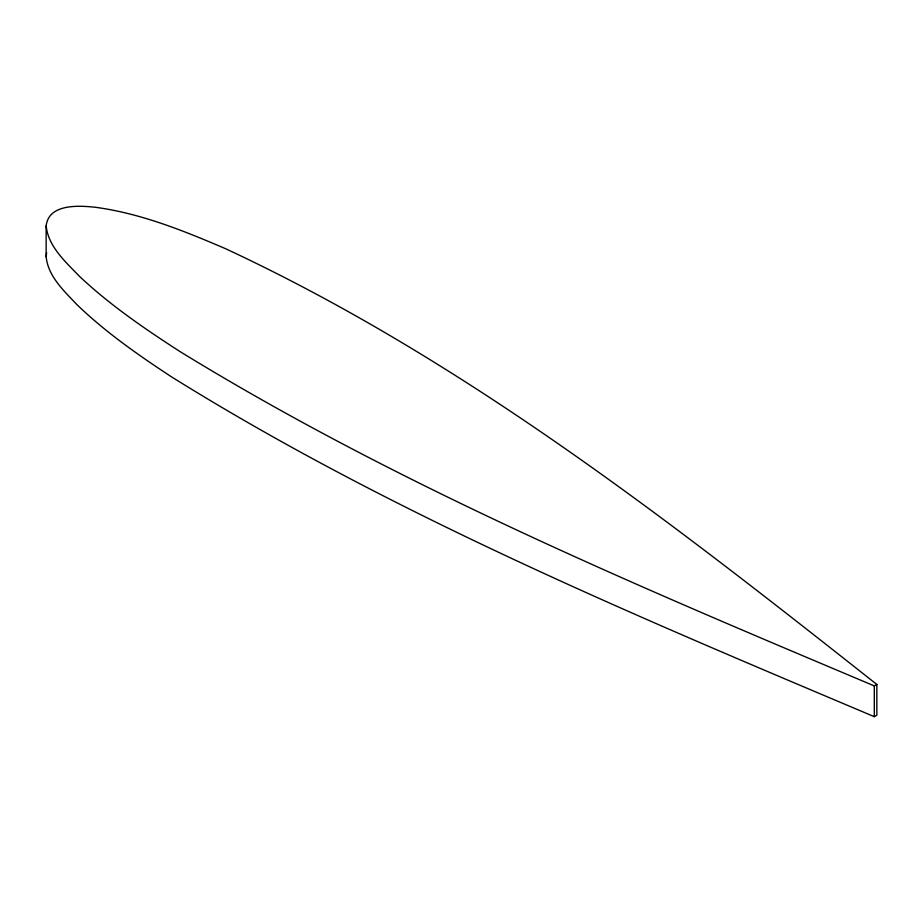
<?xml version="1.0" encoding="UTF-8"?>
<svg xmlns="http://www.w3.org/2000/svg" width="923" height="923" viewBox="0 0 923 923"><rect width="100%" height="100%" fill="white"/><g stroke="black" fill="none" stroke-linecap="round" stroke-linejoin="round"><path stroke-width="1.38" d="M46.15 225.939C48.665 203.683 78.501 205.506 94.965 207.225C140.573 213.294 183.712 230.738 225.708 248.76C463.404 359.589 672.048 522.776 876.85 684.462L876.85 715.221L874.312 716.686C634.886 615.491 393.048 514.815 171.84 377.069C138.496 355.17 105.499 332.222 76.724 304.44C63.987 290.849 48.031 276.335 46.15 256.698L46.15 225.939C48.308 246.695 65.533 261.774 79.124 276.012C109.895 305.028 144.992 328.992 180.447 351.848C399.613 486.363 637.885 586.255 874.312 685.916L876.85 684.462M46.15 256.698L46.623 252.66M874.312 685.916L874.312 716.686"/></g></svg>
